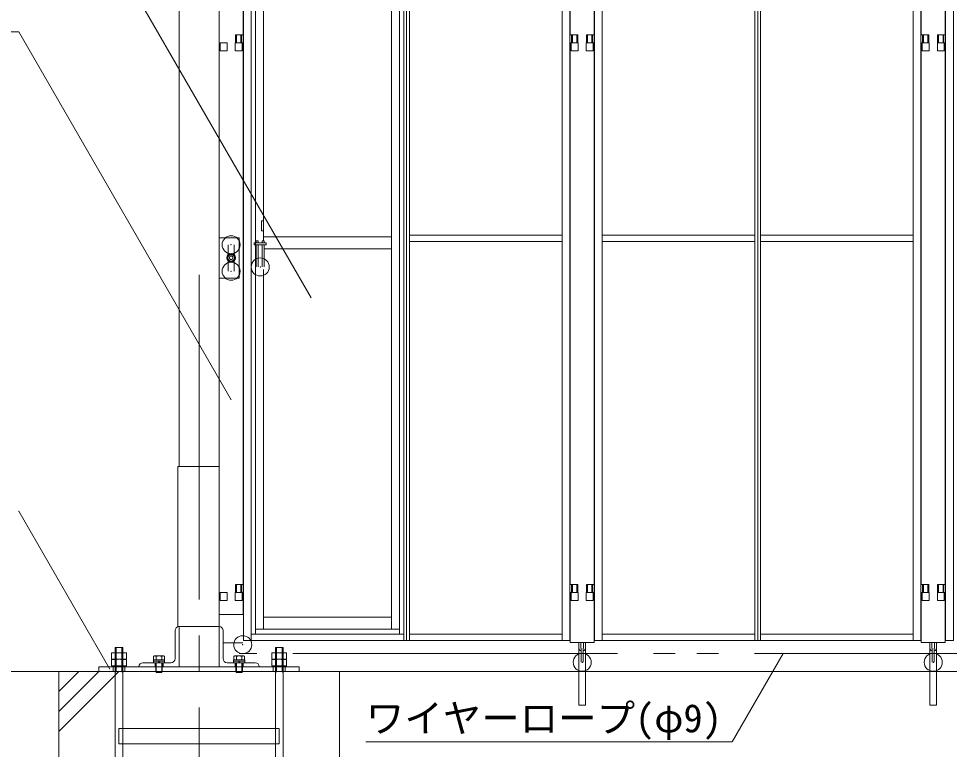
# Model space of a CAD drawing. Units: millimetres, scale not verified. Extents: x -10062 to 10062, y -16938 to 16938.
# Drawn here: x -6113 to -3790, y 6018 to 7842 of the extents above; entities that cross this region are included whole.
import ezdxf
from ezdxf.enums import TextEntityAlignment as Align

# ---------------------------------------------------------------- set-up
doc = ezdxf.new("R2010")
doc.units = ezdxf.units.MM
doc.header["$LTSCALE"] = 90
doc.header["$PDMODE"] = 32
doc.header["$PDSIZE"] = 45
for name, pattern in [('CHAIN2', [12, 9, -1, 1, -1]), ('DASHED1', [1.8, 1.2, -0.6]), ('DOUBLE_CHAIN2', [12.8, 9, -1, 0.6, -0.6, 0.6, -1])]:
    doc.linetypes.add(name, pattern=pattern)
for name, color, linetype, lineweight in [('0-5_ﾍﾞｰｽﾗｲﾝ', 134, 'Continuous', 18), ('0-6_ﾎﾞﾙﾄ類', 134, 'Continuous', 18), ('0-8_ﾜｲﾔｰﾛｰﾌﾟ', 134, 'DOUBLE_CHAIN2', 18), ('0-9_基礎工事用PCA小', 134, 'Continuous', 18), ('0-D_側固定棒', 134, 'Continuous', 18), ('1-1_中央走行棒', 134, 'Continuous', 18), ('1-6_通芯', 134, 'CHAIN2', 18), ('1-9_標準ﾊﾟﾈﾙ', 134, 'Continuous', 18), ('1-A_標準柱', 134, 'Continuous', 18), ('1-B_文字', 134, 'Continuous', 18), ('1-C_落とし棒', 134, 'Continuous', 18)]:
    doc.layers.add(name, color=color, linetype=linetype, lineweight=lineweight)
doc.styles.add('ＭＳ ゴシック', font='')
doc.styles.get('ＭＳ ゴシック').set_extended_font_data('MS Gothic')

msp = doc.modelspace()

# ---------------------------------------------------------------- linework, layer by layer
at = {"layer": '0-5_ﾍﾞｰｽﾗｲﾝ'}
msp.add_line((-7424.01, 6212.5), (-712.5, 6212.5), dxfattribs=at)
at = {"layer": '0-6_ﾎﾞﾙﾄ類'}
for p, q in [((-5872.02, 6244.53), (-5872.02, 6259.1)), ((-5852.97, 6244.53), (-5852.97, 6259.1)), ((-5774.34, 6251.5), (-5776.16, 6250.45)), ((-5776.16, 6250.45), (-5776.16, 6241.7)), ((-5774.34, 6251.5), (-5750.67, 6251.5)), ((-5769.33, 6250.45), (-5769.33, 6241.7)), ((-5755.67, 6250.45), (-5755.67, 6241.7)), ((-5750.67, 6251.5), (-5748.83, 6250.45)), ((-5748.83, 6250.45), (-5748.83, 6241.7)), ((-5574.34, 6251.5), (-5576.17, 6250.45)), ((-5576.17, 6250.45), (-5576.17, 6241.7)), ((-5574.34, 6251.5), (-5550.67, 6251.5)), ((-5569.34, 6250.45), (-5569.34, 6241.7)), ((-5555.66, 6250.45), (-5555.66, 6241.7)), ((-5550.67, 6251.5), (-5548.83, 6250.45)), ((-5548.83, 6250.45), (-5548.83, 6241.7)), ((-5472.03, 6244.53), (-5472.03, 6259.1)), ((-5452.97, 6244.53), (-5452.97, 6259.1)), ((-5872.02, 6241.67), (-5872.02, 6227.1)), ((-5852.97, 6241.67), (-5852.97, 6227.1)), ((-5776.16, 6241.7), (-5748.83, 6241.7)), ((-5773.74, 6241.5), (-5751.25, 6241.5)), ((-5770.5, 6212.5), (-5770.5, 6234.5)), ((-5769.27, 6209.7), (-5769.27, 6234.5)), ((-5763.7, 6238.5), (-5762.63, 6234.5)), ((-5762.38, 6238.5), (-5761.31, 6234.5)), ((-5754.5, 6212.5), (-5754.5, 6234.5)), ((-5576.17, 6241.7), (-5548.83, 6241.7)), ((-5573.74, 6241.5), (-5551.25, 6241.5)), ((-5570.5, 6212.5), (-5570.5, 6234.5)), ((-5569.27, 6209.7), (-5569.27, 6234.5)), ((-5563.69, 6238.5), (-5562.62, 6234.5)), ((-5562.38, 6238.5), (-5561.31, 6234.5)), ((-5554.5, 6212.5), (-5554.5, 6234.5)), ((-5472.03, 6241.67), (-5472.03, 6227.1)), ((-5452.97, 6241.67), (-5452.97, 6227.1)), ((-5770.5, 6212.5), (-5769.27, 6209.7)), ((-5570.5, 6212.5), (-5569.27, 6209.7))]:
    msp.add_line(p, q, dxfattribs=at)
for points in [[(-5880.98, 6244.53), (-5880.98, 6259.1), (-5844.02, 6259.1), (-5844.02, 6244.53), (-5846.5, 6243.1), (-5878.5, 6243.1)], [(-5480.97, 6244.53), (-5480.97, 6259.1), (-5444.03, 6259.1), (-5444.03, 6244.53), (-5446.5, 6243.1), (-5478.5, 6243.1)], [(-5880.98, 6241.67), (-5880.98, 6227.1), (-5844.02, 6227.1), (-5844.02, 6241.67), (-5846.5, 6243.1), (-5878.5, 6243.1)], [(-5880.5, 6227.1), (-5844.5, 6227.1), (-5844.5, 6224.5), (-5880.5, 6224.5)], [(-5748.5, 6241.5), (-5748.5, 6238.5), (-5776.5, 6238.5), (-5776.5, 6241.5)], [(-5776.5, 6238.5), (-5748.5, 6238.5), (-5748.5, 6234.5), (-5776.5, 6234.5)], [(-5548.5, 6241.5), (-5548.5, 6238.5), (-5576.5, 6238.5), (-5576.5, 6241.5)], [(-5576.5, 6238.5), (-5548.5, 6238.5), (-5548.5, 6234.5), (-5576.5, 6234.5)], [(-5480.97, 6241.67), (-5480.97, 6227.1), (-5444.03, 6227.1), (-5444.03, 6241.67), (-5446.5, 6243.1), (-5478.5, 6243.1)], [(-5480.5, 6227.1), (-5444.5, 6227.1), (-5444.5, 6224.5), (-5480.5, 6224.5)]]:
    msp.add_lwpolyline(points, close=True, dxfattribs=at)
for points in [[(-5769.27, 6209.7), (-5755.73, 6209.7), (-5755.73, 6234.5)], [(-5569.27, 6209.7), (-5555.73, 6209.7), (-5555.73, 6234.5)], [(-5770.5, 6212.5), (-5754.5, 6212.5), (-5755.73, 6209.7)], [(-5570.5, 6212.5), (-5554.5, 6212.5), (-5555.73, 6209.7)]]:
    msp.add_lwpolyline(points, dxfattribs=at)
for centre, radius, start, end in [((-5772.75, 6245.45), 6.05, 55.616, 124.384), ((-5762.5, 6228.89), 22.62, 72.412, 107.588), ((-5752.25, 6245.45), 6.05, 55.616, 124.384), ((-5572.75, 6245.45), 6.05, 55.616, 124.384), ((-5562.5, 6228.89), 22.62, 72.412, 107.588), ((-5552.25, 6245.45), 6.05, 55.616, 124.384), ((-5876.51, 6252.28), 8.96, 240.0064, 300.0064), ((-5876.5, 6233.92), 8.96, 60.0064, 120.0064), ((-5862.5, 6210.65), 32.45, 72.93497, 107.07105), ((-5862.5, 6275.56), 32.45, 252.93497, 287.07105), ((-5848.5, 6252.27), 8.95, 239.98131, 300.0315), ((-5848.5, 6233.93), 8.95, 59.98131, 120.0315), ((-5773.74, 6241.7), 0.198, 180, 270), ((-5751.25, 6241.7), 0.198, 270, 0), ((-5573.74, 6241.7), 0.198, 180, 270), ((-5551.25, 6241.7), 0.198, 270, 0), ((-5476.5, 6252.28), 8.96, 240.0064, 300.0064), ((-5476.5, 6233.92), 8.96, 60.0064, 120.0064), ((-5462.51, 6275.56), 32.45, 252.93497, 287.07105), ((-5462.5, 6210.65), 32.45, 72.93497, 107.07105), ((-5448.5, 6252.27), 8.95, 239.98131, 300.0315), ((-5448.5, 6233.93), 8.95, 59.98131, 120.0315)]:
    msp.add_arc(centre, radius, start, end, dxfattribs=at)
at = {"layer": '0-8_ﾜｲﾔｰﾛｰﾌﾟ'}
msp.add_line((-1162.5, 6257.5), (-5562.5, 6257.5), dxfattribs=at)
at = {"layer": '0-9_基礎工事用PCA小'}
for p, q in [((-6012.5, 6062.5), (-5862.5, 6212.5)), ((-6012.5, 6112.5), (-5912.5, 6212.5)), ((-6012.5, 6162.5), (-5962.5, 6212.5)), ((-5872.02, 6212.5), (-5852.98, 6212.5)), ((-5452.97, 6212.5), (-5472.03, 6212.5)), ((-5852.98, 6032.5), (-5852.98, 5870.5)), ((-5472.03, 6032.5), (-5472.03, 5870.5))]:
    msp.add_line(p, q, dxfattribs=at)
at = {"layer": '0-9_基礎工事用PCA小', "linetype": 'DASHED1'}
for p, q in [((-5877.2, 6224.5), (-5877.2, 6212.5)), ((-5847.5, 6224.5), (-5847.5, 6212.5)), ((-5770.5, 6224.5), (-5770.5, 6212.5)), ((-5754.5, 6224.5), (-5754.5, 6212.5)), ((-5570.5, 6224.5), (-5570.5, 6212.5)), ((-5554.5, 6224.5), (-5554.5, 6212.5)), ((-5477.5, 6224.5), (-5477.5, 6212.5)), ((-5447.5, 6224.5), (-5447.5, 6212.5)), ((-5852.98, 6070.5), (-5852.98, 6032.5)), ((-5472.03, 6070.5), (-5472.03, 6032.5))]:
    msp.add_line(p, q, dxfattribs=at)
at = {"layer": '0-9_基礎工事用PCA小'}
for points in [[(-5872.02, 5695.55), (-5872.02, 6272.5), (-5852.98, 6272.5), (-5852.98, 6070.5)], [(-5872.02, 6210), (-5869.52, 6212.5), (-5869.52, 6272.5), (-5855.47, 6272.5), (-5855.47, 6212.5), (-5852.98, 6210)], [(-5452.97, 5695.55), (-5452.97, 6272.5), (-5472.03, 6272.5), (-5472.03, 6070.5)], [(-5452.97, 6210), (-5455.48, 6212.5), (-5455.48, 6272.5), (-5469.52, 6272.5), (-5469.52, 6212.5), (-5472.03, 6210)]]:
    msp.add_lwpolyline(points, dxfattribs=at)
for points in [[(-6012.5, 5312.5), (-5312.5, 5312.5), (-5312.5, 6212.5), (-6012.5, 6212.5)], [(-5912.5, 6212.5), (-5412.5, 6212.5), (-5412.5, 6224.5), (-5912.5, 6224.5)], [(-5862.5, 6070.5), (-5462.5, 6070.5), (-5462.5, 6032.5), (-5862.5, 6032.5)]]:
    msp.add_lwpolyline(points, close=True, dxfattribs=at)
at = {"layer": '0-D_側固定棒'}
for p, q in [((-5552.5, 7801.56), (-5552.5, 9153.06)), ((-5552.5, 6430.06), (-5552.5, 7781.56))]:
    msp.add_line(p, q, dxfattribs=at)
msp.add_lwpolyline([(-5552.5, 9173.06), (-5552.5, 10025.06), (-5612.5, 10025.06), (-5612.5, 6355.06), (-5552.5, 6355.06), (-5552.5, 6410.06)], dxfattribs=at)
for points in [[(-5610.15, 7761.56), (-5592.85, 7761.56), (-5592.85, 7781.56), (-5610.15, 7781.56)], [(-5572.15, 7761.56), (-5554.85, 7761.56), (-5554.85, 7781.56), (-5572.15, 7781.56)], [(-5587.41, 7253.56), (-5592.31, 7245.06), (-5587.41, 7236.56), (-5577.6, 7236.56), (-5572.68, 7245.06), (-5577.6, 7253.56)], [(-5610.15, 6390.06), (-5592.85, 6390.06), (-5592.85, 6410.06), (-5610.15, 6410.06)], [(-5572.15, 6390.06), (-5554.85, 6390.06), (-5554.85, 6410.06), (-5572.15, 6410.06)]]:
    msp.add_lwpolyline(points, close=True, dxfattribs=at)
for radius in [11, 8.5, 4.76, 4.22]:
    msp.add_circle((-5582.5, 7245.06), radius, dxfattribs=at)
for start, end in [(132.757, 167.243), (72.757, 107.243), (12.757, 47.243), (192.757, 227.243), (252.757, 287.243), (312.757, 347.243)]:
    msp.add_arc((-5582.5, 7245.06), 8.9, start, end, dxfattribs=at)
at = {"layer": '1-1_中央走行棒'}
for p, q in [((-4736.5, 9153.06), (-4736.5, 7801.56)), ((-4676.5, 7801.56), (-4676.5, 9153.06)), ((-3860.5, 9153.06), (-3860.5, 7801.56)), ((-3800.5, 7801.56), (-3800.5, 9153.06)), ((-4736.5, 7781.56), (-4736.5, 6430.06)), ((-4676.5, 6430.06), (-4676.5, 7781.56)), ((-3860.5, 7781.56), (-3860.5, 6430.06)), ((-3800.5, 6430.06), (-3800.5, 7781.56)), ((-4715.06, 6271.97), (-4715.06, 6285.06)), ((-4710.05, 6271.97), (-4710.05, 6285.06)), ((-4703.05, 6285.06), (-4703.05, 6271.97)), ((-4698.05, 6285.06), (-4698.05, 6271.97)), ((-3839.05, 6271.97), (-3839.05, 6285.06)), ((-3834.05, 6271.97), (-3834.05, 6285.06)), ((-3827.05, 6285.06), (-3827.05, 6271.97)), ((-3822.05, 6285.06), (-3822.05, 6271.97)), ((-4709, 6270.56), (-4709, 6235.56)), ((-4704, 6235.56), (-4704, 6270.56)), ((-3833, 6270.56), (-3833, 6235.56)), ((-3828, 6235.56), (-3828, 6270.56))]:
    msp.add_line(p, q, dxfattribs=at)
for points in [[(-4734.15, 7761.56), (-4716.85, 7761.56), (-4716.85, 7781.56), (-4734.15, 7781.56)], [(-4696.15, 7761.56), (-4678.85, 7761.56), (-4678.85, 7781.56), (-4696.15, 7781.56)], [(-3858.15, 7761.56), (-3840.85, 7761.56), (-3840.85, 7781.56), (-3858.15, 7781.56)], [(-3820.15, 7761.56), (-3802.85, 7761.56), (-3802.85, 7781.56), (-3820.15, 7781.56)], [(-4734.15, 6390.06), (-4716.85, 6390.06), (-4716.85, 6410.06), (-4734.15, 6410.06)], [(-4696.15, 6390.06), (-4678.85, 6390.06), (-4678.85, 6410.06), (-4696.15, 6410.06)], [(-3858.15, 6390.06), (-3840.85, 6390.06), (-3840.85, 6410.06), (-3858.15, 6410.06)], [(-3820.15, 6390.06), (-3802.85, 6390.06), (-3802.85, 6410.06), (-3820.15, 6410.06)]]:
    msp.add_lwpolyline(points, close=True, dxfattribs=at)
for points in [[(-4736.5, 6410.06), (-4736.5, 6285.06), (-4676.5, 6285.06), (-4676.5, 6410.06)], [(-3860.5, 6410.06), (-3860.5, 6285.06), (-3800.5, 6285.06), (-3800.5, 6410.06)]]:
    msp.add_lwpolyline(points, dxfattribs=at)
for centre, radius, start, end in [((-4706.55, 6271.97), 8.5, 180, 253.25351), ((-4706.55, 6271.97), 3.5, 180, 225.59204), ((-4706.55, 6271.97), 8.5, 287.46347, 360), ((-4706.55, 6271.97), 3.5, 316.78662, 360), ((-3830.55, 6271.97), 8.5, 180, 253.25351), ((-3830.55, 6271.97), 3.5, 180, 225.59204), ((-3830.55, 6271.97), 8.5, 287.46347, 360), ((-3830.55, 6271.97), 3.5, 316.78662, 360)]:
    msp.add_arc(centre, radius, start, end, dxfattribs=at)
for p in [(-4706.5, 6235.56), (-3830.5, 6235.56)]:
    msp.add_point(p, dxfattribs=at)
at = {"layer": '1-6_通芯'}
msp.add_line((-5662.5, 5312.5), (-5662.5, 7224.5), dxfattribs=at)
at = {"layer": '1-9_標準ﾊﾟﾈﾙ', "linetype": 'DASHED1'}
for p, q in [((-5569, 7801.56), (-5569, 7781.56)), ((-5558, 7801.56), (-5558, 7781.56)), ((-4731, 7801.56), (-4731, 7781.56)), ((-4720, 7801.56), (-4720, 7781.56)), ((-4693, 7801.56), (-4693, 7781.56)), ((-4682, 7801.56), (-4682, 7781.56)), ((-3855, 7801.56), (-3855, 7781.56)), ((-3844, 7801.56), (-3844, 7781.56)), ((-3817, 7801.56), (-3817, 7781.56)), ((-3806, 7801.56), (-3806, 7781.56)), ((-5569, 6430.06), (-5569, 6410.06)), ((-5558, 6430.06), (-5558, 6410.06)), ((-4731, 6430.06), (-4731, 6410.06)), ((-4720, 6430.06), (-4720, 6410.06)), ((-4693, 6430.06), (-4693, 6410.06)), ((-4682, 6430.06), (-4682, 6410.06)), ((-3855, 6430.06), (-3855, 6410.06)), ((-3844, 6430.06), (-3844, 6410.06)), ((-3817, 6430.06), (-3817, 6410.06)), ((-3806, 6430.06), (-3806, 6410.06))]:
    msp.add_line(p, q, dxfattribs=at)
at = {"layer": '1-9_標準ﾊﾟﾈﾙ'}
for p, q in [((-5555.79, 7801.56), (-5555.79, 7781.56)), ((-4733.21, 7801.56), (-4733.21, 7781.56)), ((-4679.79, 7801.56), (-4679.79, 7781.56)), ((-3857.21, 7801.56), (-3857.21, 7781.56)), ((-3803.8, 7801.56), (-3803.8, 7781.56)), ((-5520, 7222.06), (-5520, 7277.06)), ((-5515, 7277.06), (-5515, 7222.06)), ((-5505, 7222.06), (-5505, 7277.06)), ((-5500, 7277.06), (-5500, 7222.06)), ((-5555.79, 6430.06), (-5555.79, 6410.06)), ((-4733.21, 6430.06), (-4733.21, 6410.06)), ((-4679.79, 6430.06), (-4679.79, 6410.06)), ((-3857.21, 6430.06), (-3857.21, 6410.06)), ((-3803.8, 6430.06), (-3803.8, 6410.06))]:
    msp.add_line(p, q, dxfattribs=at)
for points in [[(-5552, 9293.06), (-5532.25, 9293.06), (-5532.25, 6290.06), (-5552, 6290.06)], [(-5144.5, 9293.06), (-5151.75, 9293.06), (-5151.75, 6290.06), (-5144.5, 6290.06)], [(-5144.5, 9293.06), (-5137.25, 9293.06), (-5137.25, 6290.06), (-5144.5, 6290.06)], [(-4737, 9293.06), (-4756.75, 9293.06), (-4756.75, 6290.06), (-4737, 6290.06)], [(-4676, 9293.06), (-4656.25, 9293.06), (-4656.25, 6290.06), (-4676, 6290.06)], [(-4268.5, 9293.06), (-4275.75, 9293.06), (-4275.75, 6290.06), (-4268.5, 6290.06)], [(-4268.5, 9293.06), (-4261.25, 9293.06), (-4261.25, 6290.06), (-4268.5, 6290.06)], [(-3861, 9293.06), (-3880.75, 9293.06), (-3880.75, 6290.06), (-3861, 6290.06)], [(-3800, 9293.06), (-3780.25, 9293.06), (-3780.25, 6290.06), (-3800, 6290.06)], [(-5532.25, 6305.56), (-5522, 6305.56), (-5522, 8281.56), (-5532.25, 8281.56)], [(-5151.75, 6305.56), (-5162, 6305.56), (-5162, 8281.56), (-5151.75, 8281.56)], [(-5162, 8269.06), (-5182, 8269.06), (-5182, 6318.06), (-5162, 6318.06)], [(-5502, 7312.06), (-5507, 7312.06), (-5507, 7337.06), (-5502, 7337.06)], [(-5137.25, 7301.56), (-4756.75, 7301.56), (-4756.75, 7285.56), (-5137.25, 7285.56)], [(-4275.75, 7301.56), (-4656.25, 7301.56), (-4656.25, 7285.56), (-4275.75, 7285.56)], [(-4261.25, 7301.56), (-3880.75, 7301.56), (-3880.75, 7285.56), (-4261.25, 7285.56)], [(-5525, 7282.06), (-5495, 7282.06), (-5495, 7277.06), (-5525, 7277.06)], [(-5502, 6318.06), (-5182, 6318.06), (-5182, 6348.06), (-5502, 6348.06)], [(-5151.75, 6290.06), (-5532.25, 6290.06), (-5532.25, 6305.56), (-5151.75, 6305.56)], [(-5137.25, 6290.06), (-4756.75, 6290.06), (-4756.75, 6305.56), (-5137.25, 6305.56)], [(-4275.75, 6290.06), (-4656.25, 6290.06), (-4656.25, 6305.56), (-4275.75, 6305.56)], [(-4261.25, 6290.06), (-3880.75, 6290.06), (-3880.75, 6305.56), (-4261.25, 6305.56)]]:
    msp.add_lwpolyline(points, close=True, dxfattribs=at)
for points in [[(-5522, 7282.06), (-5522, 8269.06), (-5502, 8269.06), (-5502, 7287.06)], [(-5552, 7781.56), (-5572, 7781.56), (-5572, 7801.56), (-5552, 7801.56)], [(-4737, 7781.56), (-4717, 7781.56), (-4717, 7801.56), (-4737, 7801.56)], [(-4676, 7781.56), (-4696, 7781.56), (-4696, 7801.56), (-4676, 7801.56)], [(-3861, 7781.56), (-3841, 7781.56), (-3841, 7801.56), (-3861, 7801.56)], [(-3800, 7781.56), (-3820, 7781.56), (-3820, 7801.56), (-3800, 7801.56)], [(-5502, 7287.06), (-5502, 7297.56), (-5182, 7297.56), (-5182, 7267.56), (-5500, 7267.56)], [(-5502, 7216.06), (-5502, 6318.06), (-5522, 6318.06), (-5522, 7277.06)], [(-5520, 7282.06), (-5520, 7287.06), (-5515, 7287.06), (-5515, 7282.06)], [(-5505, 7282.06), (-5505, 7287.06), (-5500, 7287.06), (-5500, 7282.06)], [(-5552, 6410.06), (-5572, 6410.06), (-5572, 6430.06), (-5552, 6430.06)], [(-4737, 6410.06), (-4717, 6410.06), (-4717, 6430.06), (-4737, 6430.06)], [(-4676, 6410.06), (-4696, 6410.06), (-4696, 6430.06), (-4676, 6430.06)], [(-3861, 6410.06), (-3841, 6410.06), (-3841, 6430.06), (-3861, 6430.06)], [(-3800, 6410.06), (-3820, 6410.06), (-3820, 6430.06), (-3800, 6430.06)]]:
    msp.add_lwpolyline(points, dxfattribs=at)
msp.add_point((-5510, 7222.06), dxfattribs=at)
at = {"layer": '1-A_標準柱'}
for p, q in [((-5712.5, 6724.5), (-5712.5, 10174.5)), ((-5612.5, 6724.5), (-5612.5, 10174.5)), ((-5590, 7253.11), (-5590, 7277.5)), ((-5575, 7277.5), (-5575, 7253.11)), ((-5590, 7211.5), (-5590, 7237.02)), ((-5575, 7237.02), (-5575, 7211.5)), ((-5722.5, 6314.5), (-5722.5, 6244.5)), ((-5602.5, 6314.5), (-5602.5, 6244.5)), ((-5732.5, 6234.5), (-5802.5, 6234.5)), ((-5592.5, 6234.5), (-5522.5, 6234.5)), ((-5612.5, 6224.5), (-5712.5, 6224.5))]:
    msp.add_line(p, q, dxfattribs=at)
at = {"layer": '1-A_標準柱', "linetype": 'DASHED1'}
for p, q in [((-5772.5, 6234.5), (-5772.5, 6224.5)), ((-5752.5, 6234.5), (-5752.5, 6224.5)), ((-5572.5, 6234.5), (-5572.5, 6224.5)), ((-5552.5, 6234.5), (-5552.5, 6224.5))]:
    msp.add_line(p, q, dxfattribs=at)
at = {"layer": '1-A_標準柱'}
for points in [[(-5612.5, 7294.5), (-5562.5, 7294.5), (-5562.5, 7194.5), (-5612.5, 7194.5)], [(-5715.7, 6724.5), (-5612.5, 6724.5), (-5612.5, 6324.5), (-5715.7, 6324.5)]]:
    msp.add_lwpolyline(points, close=True, dxfattribs=at)
for points in [[(-5812.5, 6224.5), (-5712.5, 6224.5), (-5712.5, 6324.5)], [(-5512.5, 6224.5), (-5612.5, 6224.5), (-5612.5, 6324.5)], [(-5553.5, 6284.5), (-5602.5, 6284.5), (-5602.5, 6274.5)]]:
    msp.add_lwpolyline(points, dxfattribs=at)
for centre, start, end in [((-5712.5, 6314.5), 90, 180), ((-5612.5, 6314.5), 0, 90), ((-5802.5, 6224.5), 90, 180), ((-5732.5, 6244.5), 270, 360), ((-5592.5, 6244.5), 180, 270), ((-5522.5, 6224.5), 0, 90)]:
    msp.add_arc(centre, 10, start, end, dxfattribs=at)
for p in [(-5582.5, 7277.5), (-5582.5, 7211.5), (-5553.5, 6279.5)]:
    msp.add_point(p, dxfattribs=at)
at = {"layer": '1-B_文字'}
for p, q in [((-6540.91, 7808.46), (-6112.64, 7808.46)), ((-5246.38, 6037.5), (-4332.93, 6037.5))]:
    msp.add_line(p, q, dxfattribs=at)
for points in [[(-5383.1, 7145.1), (-6112.5, 8408.46), (-6112.86, 8408.46)], [(-5582.14, 6890.47), (-6112.14, 7808.46), (-6112.5, 7808.46)], [(-5885.03, 6218.5), (-6112.5, 6612.5), (-6112.86, 6612.5)], [(-4205.22, 6257.5), (-4332.24, 6037.5), (-4332.6, 6037.5)]]:
    msp.add_lwpolyline(points, dxfattribs=at)
at = {"layer": '1-C_落とし棒'}
for points in [[(-4698.05, 6285.06), (-4698.05, 6128.86), (-4715.06, 6128.86), (-4715.06, 6285.06)], [(-3822.05, 6285.06), (-3822.05, 6128.86), (-3839.05, 6128.86), (-3839.05, 6285.06)]]:
    msp.add_lwpolyline(points, close=True, dxfattribs=at)

# ---------------------------------------------------------------- texts
at = {"layer": '1-B_文字', "style": 'ＭＳ ゴシック'}
msp.add_text('ワイヤーロープ(φ9)', height=70.38, dxfattribs=at).set_placement((-5246.38, 6039.8), align=Align.BOTTOM_LEFT)

doc.saveas('drawing.dxf')
